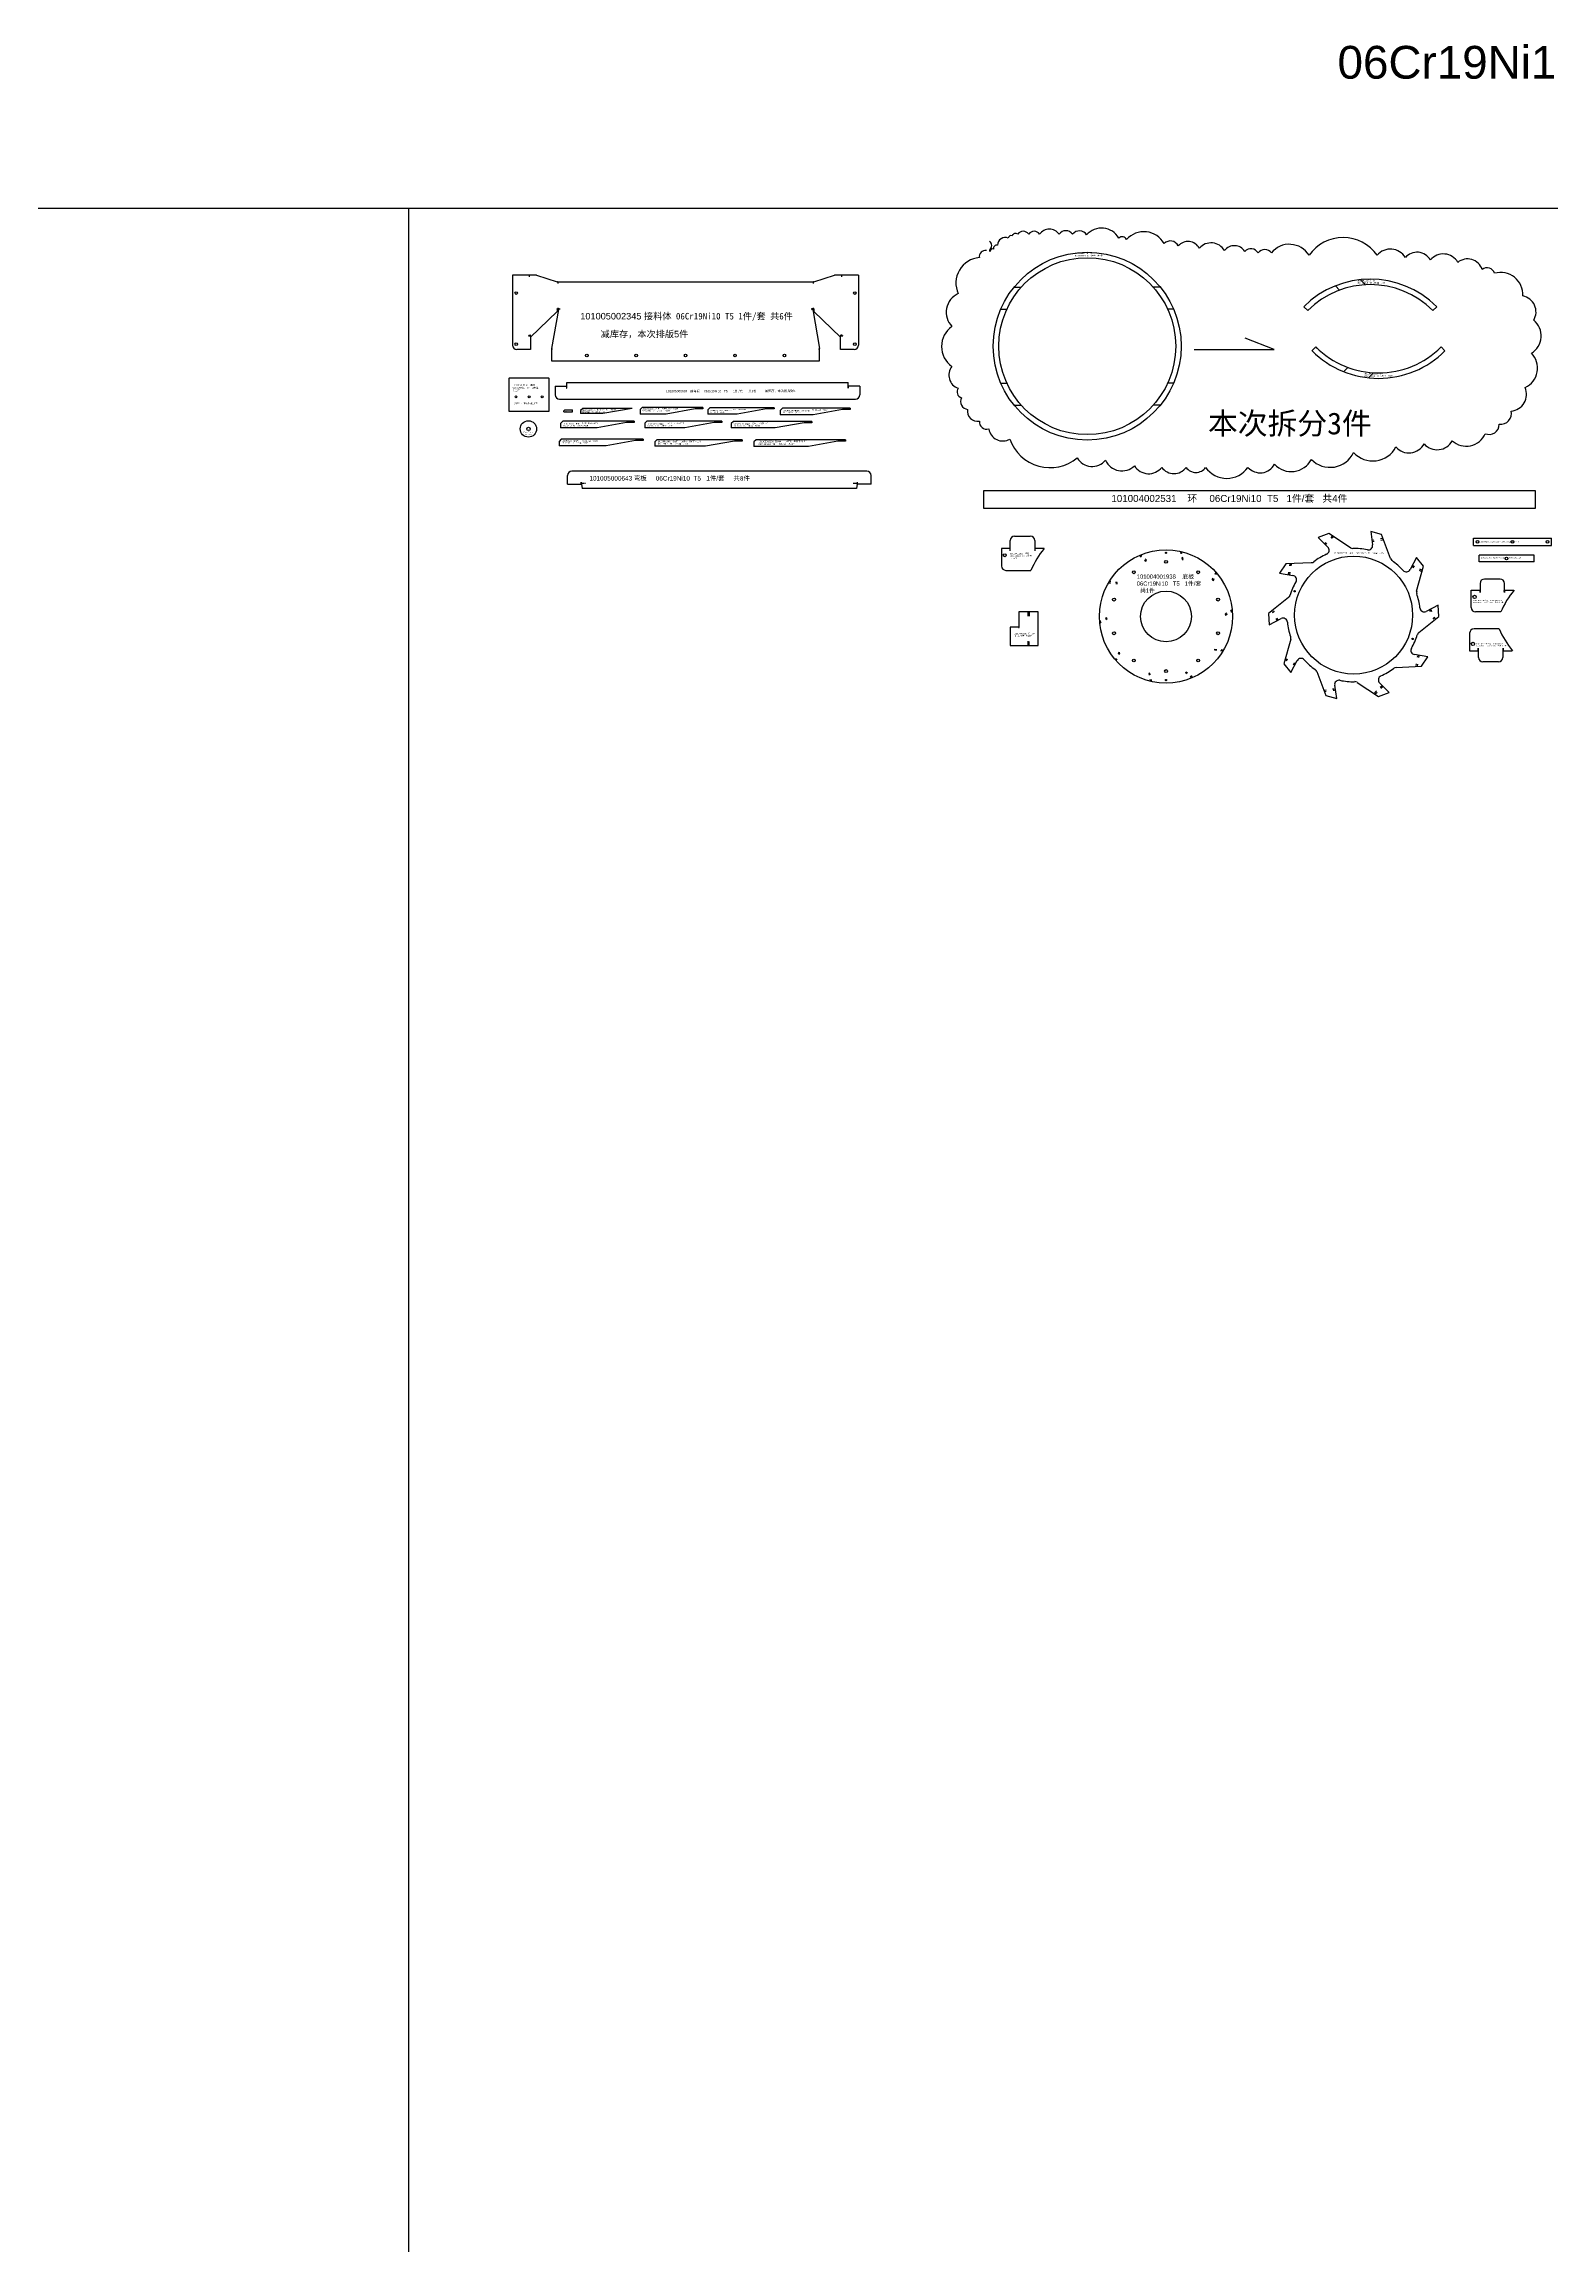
# Model space of a CAD drawing. Extents: x -57734 to 163356, y 2186 to 37537.
# Drawn here: x 37735 to 44635, y 15882 to 25986 of the extents above; entities that cross this region are included whole.
import ezdxf

# ---------------------------------------------------------------- set-up
doc = ezdxf.new("R2010")
doc.units = 0
doc.linetypes.add('CENTERX2', pattern=[20.32, 12.7, -2.54, 2.54, -2.54])
doc.linetypes.add('PHANTOM', pattern=[12.7, 6.35, -1.27, 1.27, -1.27, 1.27, -1.27])
doc.layers.get('0').update_dxf_attribs({"linetype": 'CONTINUOUS'})
doc.layers.add('1轮廓实线层', color=7, linetype='CONTINUOUS')
doc.layers.add('9双点划线层', color=6, linetype='PHANTOM')
doc.styles.get("Standard").update_dxf_attribs({"font": 'arial.ttf'})

# ---------------------------------------------------------------- blocks, each defined once
blk = doc.blocks.new('101005002345_接料体')
at = {"color": 7, "linetype": 'CONTINUOUS'}
for p, q in [((38481, 12147), (38481, 11870)), ((38481, 12147), (38481, 11870)), ((38481, 12147), (38481, 11828)), ((38590, 12147), (38481, 12147)), ((38590, 12147), (38685, 12118)), ((39860, 12118), (39955, 12147)), ((40064, 12147), (39955, 12147)), ((40064, 12147), (40064, 11828)), ((38687, 12117), (39858, 12117)), ((38685, 11982), (38563, 11864)), ((38691, 11990), (38659, 11812)), ((38685, 11992), (38685, 11982)), ((38687, 11995), (38694, 11995)), ((38694, 11990), (38691, 11990)), ((38694, 11995), (38694, 11990)), ((39851, 11995), (39858, 11995)), ((39851, 11990), (39851, 11995)), ((39851, 11990), (39855, 11990)), ((39855, 11990), (39886, 11812)), ((39860, 11992), (39860, 11982)), ((39860, 11982), (39982, 11864)), ((38554, 11870), (38563, 11874)), ((38554, 11870), (38554, 11870)), ((38554, 11870), (38563, 11870)), ((38563, 11870), (38563, 11874)), ((38563, 11870), (38563, 11808)), ((39982, 11808), (39982, 11870)), ((39982, 11870), (39992, 11870)), ((39983, 11874), (39992, 11870)), ((39983, 11870), (39983, 11874)), ((39992, 11870), (39992, 11870)), ((38563, 11808), (38501, 11808)), ((38659, 11812), (38659, 11756)), ((38659, 11756), (39886, 11756)), ((39886, 11756), (39886, 11812)), ((40044, 11808), (39982, 11808))]:
    blk.add_line(p, q, dxfattribs=at)
at = {"color": 6, "linetype": 'CENTERX2'}
for p, q in [((38558, 12140), (38558, 12147)), ((39987, 12147), (39987, 12140)), ((38689, 12110), (38689, 12117)), ((39856, 12117), (39856, 12110)), ((38689, 11995), (38689, 11999)), ((38699, 11992), (38694, 11992)), ((39851, 11992), (39849, 11992)), ((39856, 11999), (39856, 11995)), ((38558, 11872), (38558, 11875)), ((39987, 11876), (39987, 11872)), ((38664, 11809), (38659, 11809)), ((39886, 11809), (39881, 11809))]:
    blk.add_line(p, q, dxfattribs=at)
at = {"color": 7, "linetype": 'CONTINUOUS'}
for centre in [(38498, 12066), (40047, 12066), (38498, 11832), (40047, 11832), (38821, 11780), (39047, 11780), (39273, 11780), (39499, 11780), (39725, 11780)]:
    blk.add_circle(centre, 6, dxfattribs=at)
for centre, start, end in [((38501, 11828), 180, 270), ((40044, 11828), 270, 0)]:
    blk.add_arc(centre, 20, start, end, dxfattribs=at)
for points, knots in [([(38687, 12117), (38687, 12117), (38686, 12117), (38686, 12117), (38685, 12118), (38685, 12118), (38685, 12118)], [0, 0, 0, 0, 0.230656, 0.474192, 0.730633, 1, 1, 1, 1]), ([(39860, 12118), (39860, 12118), (39859, 12117), (39859, 12117), (39858, 12117)], [0, 0, 0, 0, 0.527413, 1, 1, 1, 1]), ([(38685, 11992), (38685, 11993), (38686, 11994), (38687, 11995), (38687, 11995)], [0, 0, 0, 0, 0.539656, 1, 1, 1, 1]), ([(39858, 11995), (39859, 11995), (39859, 11994), (39859, 11994), (39860, 11993), (39860, 11993), (39860, 11993), (39860, 11992)], [0, 0, 0, 0, 0.179164, 0.368725, 0.568704, 0.779124, 1, 1, 1, 1])]:
    blk.add_open_spline(points, degree=3, knots=knots, dxfattribs=at)
at = {"color": 3, "insert": (38791, 11975), "char_height": 30, "width": 1003.54, "attachment_point": 1}
blk.add_mtext('101005002345 {\\fSimSun|b0|i0|c134|p2;接料体 06Cr19Ni10 T5 1件/套 共6件 }', dxfattribs=at)
at = {"color": 2, "insert": (38884, 11893), "char_height": 30, "width": 426.23, "attachment_point": 1}
blk.add_mtext('减库存，本次排版5件', dxfattribs=at)
blk = doc.blocks.new('101005003130___翻板')
at = {"color": 7, "linetype": 'CONTINUOUS'}
for p, q in [((-52395, 10897), (-52395, 10750)), ((-52212, 10899), (-52393, 10899)), ((-52210, 10750), (-52210, 10897)), ((-52393, 10748), (-52212, 10748))]:
    blk.add_line(p, q, dxfattribs=at)
for centre in [(-52362, 10814), (-52302, 10814), (-52242, 10814)]:
    blk.add_circle(centre, 4.25, dxfattribs=at)
for centre, start, end in [((-52393, 10897), 90, 180), ((-52212, 10897), 0, 90), ((-52393, 10750), 180, 270), ((-52212, 10750), 270, 0)]:
    blk.add_arc(centre, 2, start, end, dxfattribs=at)
at = {"color": 3, "insert": (-52377, 10872), "char_height": 7.5, "width": 131.9, "attachment_point": 1}
blk.add_mtext('101005003130  {\\fSimSun|b0|i0|c134|p54; 翻板}  06Cr19Ni10   T5    2{\\fSimSun|b0|i0|c134|p54;件}/{\\fSimSun|b0|i0|c134|p54;套}   {\\fSimSun|b0|i0|c134|p54;共}12{\\fSimSun|b0|i0|c134|p54;件}', dxfattribs=at)
at = {"color": 2, "insert": (-52370, 10788), "char_height": 7.5, "width": 114.3, "attachment_point": 1}
blk.add_mtext('{\\fSimSun|b0|i0|c134|p2;减库存，本次排版}10{\\fSimSun|b0|i0|c134|p2;件}', dxfattribs=at)
blk = doc.blocks.new('101005003132___圆盘')
at = {"color": 7, "linetype": 'CONTINUOUS'}
for radius in [37.5, 8]:
    blk.add_circle((-52066, 10828), radius, dxfattribs=at)
at = {"color": 3, "insert": (-52091, 10816), "char_height": 2.25, "width": 48.9, "attachment_point": 1}
blk.add_mtext('101005003132  {\\fSimSun|b0|i0|c134|p54; 圆盘}  06Cr19Ni10   T5    4{\\fSimSun|b0|i0|c134|p54;件}/{\\fSimSun|b0|i0|c134|p54;套}   {\\fSimSun|b0|i0|c134|p54;共2}4{\\fSimSun|b0|i0|c134|p54;件}', dxfattribs=at)
at = {"color": 2, "insert": (-52082, 10803), "char_height": 2.25, "width": 34.9, "attachment_point": 1}
blk.add_mtext('{\\fSimSun|b0|i0|c134|p2;减库存，本次排版}20{\\fSimSun|b0|i0|c134|p2;件}', dxfattribs=at)
blk = doc.blocks.new('101005000634___前弯板')
at = {"color": 7, "linetype": 'CONTINUOUS'}
for p, q in [((21031, 2069), (21031, 2029)), ((21031, 2069), (21083, 2069)), ((21083, 2069), (21083, 2059)), ((21083, 2059), (21084, 2059)), ((21084, 2085), (22372, 2085)), ((21084, 2059), (21084, 2085)), ((22372, 2059), (22372, 2085)), ((22372, 2069), (22372, 2059)), ((22425, 2069), (22372, 2069)), ((22372, 2059), (22372, 2059)), ((22425, 2069), (22425, 2029)), ((21051, 2009), (22405, 2009))]:
    blk.add_line(p, q, dxfattribs=at)
for centre, start, end in [((21051, 2029), 180, 270), ((22405, 2029), 270, 0)]:
    blk.add_arc(centre, 20, start, end, dxfattribs=at)
at = {"color": 3, "insert": (21538, 2051), "char_height": 10.5, "width": 422.94, "attachment_point": 1}
blk.add_mtext('101005000634   {\\fSimSun|b0|i0|c134|p54;前弯板} {\\fSimSun|b0|i0|c134|p54;  }06Cr19Ni10   T5      1{\\fSimSun|b0|i0|c134|p54;件/套   共6件}', dxfattribs=at)
at = {"color": 2, "insert": (21990, 2052), "char_height": 10.5, "width": 149.18, "attachment_point": 1}
blk.add_mtext('减库存，本次排版5件', dxfattribs=at)
blk = doc.blocks.new('板')
at = {"color": 7, "linetype": 'CONTINUOUS'}
for p, q in [((22914, -1), (22918, 3)), ((22918, 3), (22954, 3)), ((22954, -6), (22954, 3)), ((22914, -6), (22914, -1)), ((22914, -6), (22954, -6))]:
    blk.add_line(p, q, dxfattribs=at)
at = {"color": 3, "insert": (22918, 1), "char_height": 1.75, "width": 33.33, "attachment_point": 1}
blk.add_mtext('{\\fSimSun|b0|i0|c134|p54;101005000638 板}  06Cr19Ni10  T5  2{\\fSimSun|b0|i0|c134|p54;件}/{\\fSimSun|b0|i0|c134|p54;套}  {\\fSimSun|b0|i0|c134|p54;共}12{\\fSimSun|b0|i0|c134|p54;件}', dxfattribs=at)
at = {"color": 2, "insert": (22939, -3), "char_height": 0.875, "width": 13.15, "attachment_point": 1}
blk.add_mtext('减库存，实际下料10件', dxfattribs=at)
blk = doc.blocks.new('101005002350___加强筋')
at = {"color": 7, "linetype": 'CONTINUOUS'}
for p, q in [((21616, 1869), (21606, 1859)), ((21606, 1859), (21606, 1845)), ((21708, 1845), (21606, 1845)), ((21842, 1869), (21616, 1869)), ((21842, 1869), (21708, 1845))]:
    blk.add_line(p, q, dxfattribs=at)
at = {"color": 3, "insert": (21611, 1864), "char_height": 5.25, "width": 113.48, "attachment_point": 1}
blk.add_mtext('101005002350   {\\fSimSun|b0|i0|c134|p54;加强筋} {\\fSimSun|b0|i0|c134|p54;  }06Cr19Ni10   T5     2{\\fSimSun|b0|i0|c134|p54;件/套 共12件}', dxfattribs=at)
at = {"color": 2, "insert": (21693, 1866), "char_height": 5.25, "width": 78.87, "attachment_point": 1}
blk.add_mtext('减库存，实际下料10件', dxfattribs=at)
blk = doc.blocks.new('101005002352___加强筋')
at = {"color": 7, "linetype": 'CONTINUOUS'}
for p, q in [((22211, 1872), (22201, 1862)), ((22201, 1862), (22201, 1842)), ((22320, 1842), (22201, 1842)), ((22489, 1872), (22211, 1872)), ((22454, 1866), (22320, 1842)), ((22489, 1866), (22454, 1866)), ((22489, 1872), (22489, 1866))]:
    blk.add_line(p, q, dxfattribs=at)
at = {"color": 3, "insert": (22213, 1869), "char_height": 5.25, "width": 124.38, "attachment_point": 1}
blk.add_mtext('101005002352   {\\fSimSun|b0|i0|c134|p54;加强筋} {\\fSimSun|b0|i0|c134|p54;  }06Cr19Ni10   T5      2{\\fSimSun|b0|i0|c134|p54;件/套   共12件}', dxfattribs=at)
at = {"color": 2, "insert": (22301, 1869), "char_height": 5.25, "width": 78.87, "attachment_point": 1}
blk.add_mtext('减库存，实际下料10件', dxfattribs=at)
blk = doc.blocks.new('101005002354__加强筋')
at = {"color": 7, "linetype": 'CONTINUOUS'}
for p, q in [((21062, 1670), (21052, 1660)), ((21052, 1660), (21052, 1640)), ((21187, 1640), (21052, 1640)), ((21356, 1670), (21062, 1670)), ((21321, 1664), (21187, 1640)), ((21356, 1664), (21321, 1664)), ((21356, 1670), (21356, 1664))]:
    blk.add_line(p, q, dxfattribs=at)
at = {"color": 3, "insert": (21061, 1659), "char_height": 4.2, "width": 99.57, "attachment_point": 1}
blk.add_mtext('101005002354  {\\fSimSun|b0|i0|c134|p54;加强筋} {\\fSimSun|b0|i0|c134|p54;  }06Cr19Ni10   T5      2{\\fSimSun|b0|i0|c134|p54;件/套   共12件}', dxfattribs=at)
at = {"color": 2, "insert": (21167, 1664), "char_height": 4.2, "width": 63.1, "attachment_point": 1}
blk.add_mtext('减库存，实际下料10件', dxfattribs=at)
blk = doc.blocks.new('101005002356__加强筋')
at = {"color": 7, "linetype": 'CONTINUOUS'}
for p, q in [((21627, 1667), (21617, 1657)), ((21617, 1657), (21617, 1637)), ((21768, 1637), (21617, 1637)), ((21937, 1667), (21627, 1667)), ((21902, 1661), (21768, 1637)), ((21937, 1661), (21902, 1661)), ((21937, 1667), (21937, 1661))]:
    blk.add_line(p, q, dxfattribs=at)
at = {"color": 3, "insert": (21629, 1659), "char_height": 5.25, "width": 127.34, "attachment_point": 1}
blk.add_mtext('101005002356  {\\fSimSun|b0|i0|c134|p54;加强筋} {\\fSimSun|b0|i0|c134|p54;  }06Cr19Ni10   T5      2{\\fSimSun|b0|i0|c134|p54;件/套   共12件}', dxfattribs=at)
at = {"color": 2, "insert": (21762, 1662), "char_height": 5.25, "width": 78.87, "attachment_point": 1}
blk.add_mtext('减库存，实际下料10件', dxfattribs=at)
blk = doc.blocks.new('101005002358__加强筋')
at = {"color": 7, "linetype": 'CONTINUOUS'}
for p, q in [((22195, 1682), (22185, 1672)), ((22185, 1672), (22185, 1652)), ((22353, 1652), (22185, 1652)), ((22522, 1682), (22195, 1682)), ((22487, 1676), (22353, 1652)), ((22522, 1676), (22487, 1676)), ((22522, 1682), (22522, 1676))]:
    blk.add_line(p, q, dxfattribs=at)
at = {"color": 3, "insert": (22197, 1673), "char_height": 5.25, "width": 120.87, "attachment_point": 1}
blk.add_mtext('101005002358  {\\fSimSun|b0|i0|c134|p54;加强筋} {\\fSimSun|b0|i0|c134|p54;  }06Cr19Ni10   T5      2{\\fSimSun|b0|i0|c134|p54;件/套 共12件}', dxfattribs=at)
at = {"color": 2, "insert": (22281, 1675), "char_height": 5.25, "width": 78.87, "attachment_point": 1}
blk.add_mtext('减库存，实际下料10件', dxfattribs=at)
blk = doc.blocks.new('101005002360__加强筋')
at = {"color": 7, "linetype": 'CONTINUOUS'}
for p, q in [((21052, 1465), (21042, 1455)), ((21042, 1455), (21042, 1435)), ((21226, 1435), (21042, 1435)), ((21395, 1465), (21052, 1465)), ((21360, 1459), (21226, 1435)), ((21395, 1459), (21360, 1459)), ((21395, 1465), (21395, 1459))]:
    blk.add_line(p, q, dxfattribs=at)
at = {"color": 3, "insert": (21053, 1455), "char_height": 5.25, "width": 120.09, "attachment_point": 1}
blk.add_mtext('101005002360  {\\fSimSun|b0|i0|c134|p54;加强筋} {\\fSimSun|b0|i0|c134|p54;  }06Cr19Ni10   T5      2{\\fSimSun|b0|i0|c134|p54;件/套 共12件}', dxfattribs=at)
at = {"color": 2, "insert": (21146, 1458), "char_height": 5.25, "width": 78.87, "attachment_point": 1}
blk.add_mtext('减库存，实际下料10件', dxfattribs=at)
blk = doc.blocks.new('101005002362__加强筋')
at = {"color": 7, "linetype": 'CONTINUOUS'}
for p, q in [((21638, 1484), (21628, 1474)), ((21628, 1474), (21628, 1454)), ((21828, 1454), (21628, 1454)), ((21997, 1484), (21638, 1484)), ((21962, 1478), (21828, 1454)), ((21997, 1478), (21962, 1478)), ((21997, 1484), (21997, 1478))]:
    blk.add_line(p, q, dxfattribs=at)
at = {"color": 3, "insert": (21638, 1475), "char_height": 5.25, "width": 122.2, "attachment_point": 1}
blk.add_mtext('101005002362  {\\fSimSun|b0|i0|c134|p54;加强筋} {\\fSimSun|b0|i0|c134|p54;  }06Cr19Ni10   T5      2{\\fSimSun|b0|i0|c134|p54;件/套  共12件}', dxfattribs=at)
at = {"color": 2, "insert": (21723, 1477), "char_height": 5.25, "width": 78.87, "attachment_point": 1}
blk.add_mtext('减库存，实际下料10件', dxfattribs=at)
blk = doc.blocks.new('101005002364__加强筋')
at = {"color": 7, "linetype": 'CONTINUOUS'}
for p, q in [((22186, 1502), (22176, 1492)), ((22176, 1492), (22176, 1472)), ((22392, 1472), (22176, 1472)), ((22561, 1502), (22186, 1502)), ((22526, 1496), (22392, 1472)), ((22561, 1496), (22526, 1496)), ((22561, 1502), (22561, 1496))]:
    blk.add_line(p, q, dxfattribs=at)
at = {"color": 3, "insert": (22189, 1497), "char_height": 5.25, "width": 122.06, "attachment_point": 1}
blk.add_mtext('101005002364  {\\fSimSun|b0|i0|c134|p54;加强筋} {\\fSimSun|b0|i0|c134|p54;  }06Cr19Ni10   T5      2{\\fSimSun|b0|i0|c134|p54;件/套  共12件}', dxfattribs=at)
at = {"color": 2, "insert": (22282, 1497), "char_height": 5.25, "width": 78.87, "attachment_point": 1}
blk.add_mtext('减库存，实际下料10件', dxfattribs=at)
blk = doc.blocks.new('101005002366__加强筋')
at = {"color": 7, "linetype": 'CONTINUOUS'}
for p, q in [((21028, 1293), (21018, 1283)), ((21018, 1283), (21018, 1263)), ((21250, 1263), (21018, 1263)), ((21419, 1293), (21028, 1293)), ((21384, 1287), (21250, 1263)), ((21419, 1287), (21384, 1287)), ((21419, 1293), (21419, 1287))]:
    blk.add_line(p, q, dxfattribs=at)
at = {"color": 3, "insert": (21033, 1288), "char_height": 6.3, "width": 147.57, "attachment_point": 1}
blk.add_mtext('101005002366  {\\fSimSun|b0|i0|c134|p54;加强筋} {\\fSimSun|b0|i0|c134|p54;  }06Cr19Ni10   T5      2{\\fSimSun|b0|i0|c134|p54;件/套  共12件}', dxfattribs=at)
at = {"color": 2, "insert": (21140, 1288), "char_height": 6.3, "width": 94.65, "attachment_point": 1}
blk.add_mtext('减库存，实际下料10件', dxfattribs=at)
blk = doc.blocks.new('101005002368__加强筋')
at = {"color": 7, "linetype": 'CONTINUOUS'}
for p, q in [((21589, 1291), (21579, 1281)), ((21579, 1281), (21579, 1261)), ((21829, 1261), (21579, 1261)), ((21998, 1291), (21589, 1291)), ((21963, 1285), (21829, 1261)), ((21998, 1285), (21963, 1285)), ((21998, 1291), (21998, 1285))]:
    blk.add_line(p, q, dxfattribs=at)
at = {"color": 3, "insert": (21601, 1287), "char_height": 7.35, "width": 170.73, "attachment_point": 1}
blk.add_mtext('101005002368  {\\fSimSun|b0|i0|c134|p54;加强筋} {\\fSimSun|b0|i0|c134|p54;  }06Cr19Ni10   T5      2{\\fSimSun|b0|i0|c134|p54;件/套  共12件}', dxfattribs=at)
at = {"color": 2, "insert": (21720, 1288), "char_height": 7.35, "width": 110.42, "attachment_point": 1}
blk.add_mtext('减库存，实际下料10件', dxfattribs=at)
blk = doc.blocks.new('101005000643_弯板')
at = {"color": 7, "linetype": 'CONTINUOUS'}
for p, q in [((94001, 3719), (94001, 3759)), ((95371, 3779), (94021, 3779)), ((95391, 3719), (95391, 3759)), ((94001, 3719), (94063, 3719)), ((94063, 3729), (94064, 3729)), ((94063, 3719), (94063, 3729)), ((94063, 3729), (94064, 3719)), ((94064, 3729), (94065, 3719)), ((94064, 3719), (94065, 3719)), ((94065, 3719), (94068, 3700)), ((95323, 3700), (94068, 3700)), ((95327, 3719), (95323, 3700)), ((95327, 3719), (95328, 3729)), ((95328, 3719), (95328, 3729)), ((95328, 3729), (95328, 3729)), ((95391, 3719), (95328, 3719))]:
    blk.add_line(p, q, dxfattribs=at)
at = {"color": 6, "linetype": 'CENTERX2'}
for p, q in [((94065, 3724), (94083, 3724)), ((95309, 3724), (95327, 3724))]:
    blk.add_line(p, q, dxfattribs=at)
at = {"color": 7, "linetype": 'CONTINUOUS'}
for centre, start, end in [((94021, 3759), 90, 180), ((95371, 3759), 0, 90)]:
    blk.add_arc(centre, 20, start, end, dxfattribs=at)
at = {"color": 3, "insert": (94101, 3757), "char_height": 21, "width": 795.86, "attachment_point": 1}
blk.add_mtext('101005000643 {\\fSimSun|b0|i0|c134|p2;弯板  } 06Cr19Ni10  T5   1{\\fSimSun|b0|i0|c134|p2;件}/{\\fSimSun|b0|i0|c134|p2;套  } {\\fSimSun|b0|i0|c134|p2;共8件}', dxfattribs=at)
blk = doc.blocks.new('101004002530____板')
at = {"color": 6, "linetype": 'CONTINUOUS'}
for p, q in [((-8048, 2137), (-8016, 2137)), ((-7377, 2137), (-7414, 2137)), ((-8109, 2037), (-8081, 2037)), ((-7318, 2037), (-7346, 2037)), ((-8109, 1697), (-8081, 1697)), ((-7318, 1697), (-7346, 1697)), ((-8048, 1597), (-8016, 1597)), ((-7378, 1597), (-7411, 1597))]:
    blk.add_line(p, q, dxfattribs=at)
at = {"color": 7, "linetype": 'CONTINUOUS'}
for radius in [430, 405]:
    blk.add_circle((-7713, 1867), radius, dxfattribs=at)
at = {"color": 2, "insert": (-7769, 2295), "char_height": 6.4, "width": 129.58, "attachment_point": 1}
blk.add_mtext('101004002530    {\\fSimSun|b0|i0|c134|p2;板  } 06Cr19Ni10  T5   1{\\fSimSun|b0|i0|c134|p2;件}/{\\fSimSun|b0|i0|c134|p2;套}   {\\fSimSun|b0|i0|c134|p2;共}4{\\fSimSun|b0|i0|c134|p2;件}', dxfattribs=at)
blk = doc.blocks.new('65')
at = {"color": 6, "linetype": 'CONTINUOUS'}
for p, q in [((-4633, -251), (-4614, -271)), ((-4520, -223), (-4496, -247))]:
    blk.add_line(p, q, dxfattribs=at)
at = {"color": 7}
for p, q in [((-4778, -347), (-4760, -365)), ((-4169, -347), (-4187, -365))]:
    blk.add_line(p, q, dxfattribs=at)
at = {"color": 7, "linetype": 'CONTINUOUS'}
for radius in [430, 405]:
    blk.add_arc((-4474, -651), radius, 45, 135, dxfattribs=at)
at = {"color": 2, "insert": (-4532, -224), "char_height": 6.4, "width": 135.43, "attachment_point": 1}
blk.add_mtext('101004002530    {\\fSimSun|b0|i0|c134|p2;板  } 06Cr19Ni10   T5   2{\\fSimSun|b0|i0|c134|p2;件}/{\\fSimSun|b0|i0|c134|p2;套}   {\\fSimSun|b0|i0|c134|p2;共}8{\\fSimSun|b0|i0|c134|p2;件}', dxfattribs=at)
blk = doc.blocks.new('8')
for p, q in [((-4741, -549), (-4723, -531)), ((-4150, -531), (-4132, -549))]:
    blk.add_line(p, q)
at = {"color": 6, "linetype": 'CONTINUOUS'}
for p, q in [((-4596, -645), (-4576, -625)), ((-4482, -673), (-4459, -649))]:
    blk.add_line(p, q, dxfattribs=at)
at = {"color": 7, "linetype": 'CONTINUOUS'}
for radius in [430, 405]:
    blk.add_arc((-4436, -245), radius, 225, 315, dxfattribs=at)
at = {"color": 2, "insert": (-4500, -650), "char_height": 6.4, "width": 135.19, "attachment_point": 1}
blk.add_mtext('101004002530    {\\fSimSun|b0|i0|c134|p2;板  } 06Cr19Ni10   T5   2{\\fSimSun|b0|i0|c134|p2;件}/{\\fSimSun|b0|i0|c134|p2;套}   {\\fSimSun|b0|i0|c134|p2;共}8{\\fSimSun|b0|i0|c134|p2;件}', dxfattribs=at)
blk = doc.blocks.new('101004002532____弯板VV1')
at = {"color": 7, "linetype": 'CONTINUOUS'}
for p, q in [((-6829, 1924), (-6829, 1844)), ((-6789, 1924), (-6829, 1924)), ((-6789, 1914), (-6789, 1960)), ((-6789, 1914), (-6789, 1924)), ((-6769, 1980), (-6697, 1980)), ((-6677, 1960), (-6677, 1914)), ((-6676, 1924), (-6676, 1914)), ((-6634, 1924), (-6676, 1924)), ((-6809, 1824), (-6694, 1824)), ((-6789, 1914), (-6789, 1914)), ((-6676, 1914), (-6677, 1914))]:
    blk.add_line(p, q, dxfattribs=at)
blk.add_circle((-6814, 1893), 6.5, dxfattribs=at)
for centre, radius, start, end in [((-6769, 1960), 20, 90, 180), ((-6697, 1960), 20, 0, 90), ((-6299, 1654), 430, 141.1363, 156.7295), ((-6809, 1844), 20, 180, 270)]:
    blk.add_arc(centre, radius, start, end, dxfattribs=at)
at = {"color": 2, "insert": (-6789, 1904), "char_height": 6.4, "width": 102.49, "attachment_point": 1}
blk.add_mtext('101004002532    {\\fSimSun|b0|i0|c134|p2;弯板  } 06Cr19Ni10   T5   4{\\fSimSun|b0|i0|c134|p2;件}/{\\fSimSun|b0|i0|c134|p2;套}   {\\fSimSun|b0|i0|c134|p2;共}16{\\fSimSun|b0|i0|c134|p2;件}', dxfattribs=at)
blk = doc.blocks.new('101004002531____环')
at = {"color": 7, "linetype": 'CONTINUOUS'}
for p, q in [((-6911, 2188), (-6911, 2108)), ((-4385, 2188), (-6911, 2188)), ((-4385, 2108), (-4385, 2188)), ((-6911, 2108), (-4385, 2108))]:
    blk.add_line(p, q, dxfattribs=at)
at = {"color": 2, "insert": (-6326, 2169), "char_height": 32, "width": 1129.65, "attachment_point": 1}
blk.add_mtext('101004002531    {\\fSimSun|b0|i0|c134|p2;环  } 06Cr19Ni10  T5   1{\\fSimSun|b0|i0|c134|p2;件}/{\\fSimSun|b0|i0|c134|p2;套}   {\\fSimSun|b0|i0|c134|p2;共}4{\\fSimSun|b0|i0|c134|p2;件}', dxfattribs=at)
blk = doc.blocks.new('101004001938____底板')
at = {"color": 6, "linetype": 'CONTINUOUS'}
for p, q in [((-9914, 2223), (-9908, 2218)), ((-9905, 2222), (-9910, 2227)), ((-9728, 2241), (-9726, 2232)), ((-9722, 2234), (-9723, 2241)), ((-9892, 2204), (-9887, 2199)), ((-9884, 2203), (-9890, 2209)), ((-9887, 2199), (-9884, 2203)), ((-9722, 2214), (-9720, 2206)), ((-9720, 2206), (-9715, 2207)), ((-9715, 2207), (-9718, 2217)), ((-9567, 2146), (-9571, 2138)), ((-9563, 2143), (-9566, 2136)), ((-10055, 2100), (-10048, 2099)), ((-10047, 2104), (-10053, 2105)), ((-10018, 2101), (-10025, 2102)), ((-10023, 2097), (-10018, 2096)), ((-10018, 2096), (-10018, 2101)), ((-9582, 2113), (-9578, 2121)), ((-9582, 2113), (-9577, 2111)), ((-9577, 2111), (-9574, 2119)), ((-10092, 1925), (-10097, 1922)), ((-10095, 1917), (-10090, 1920)), ((-10066, 1940), (-10073, 1936)), ((-10070, 1932), (-10064, 1936)), ((-10064, 1936), (-10066, 1940)), ((-9516, 1961), (-9524, 1956)), ((-9524, 1956), (-9522, 1952)), ((-9522, 1952), (-9513, 1957)), ((-9494, 1974), (-9499, 1971)), ((-9492, 1970), (-9497, 1966)), ((-10025, 1749), (-10022, 1755)), ((-10020, 1747), (-10018, 1752)), ((-10011, 1781), (-10013, 1775)), ((-10006, 1779), (-10011, 1781)), ((-10009, 1772), (-10006, 1779)), ((-9570, 1791), (-9570, 1796)), ((-9570, 1796), (-9562, 1795)), ((-9563, 1790), (-9570, 1791)), ((-9536, 1787), (-9544, 1788)), ((-9536, 1792), (-9542, 1793)), ((-9868, 1686), (-9872, 1685)), ((-9872, 1685), (-9871, 1677)), ((-9866, 1678), (-9868, 1686)), ((-9865, 1651), (-9866, 1657)), ((-9860, 1651), (-9861, 1657)), ((-9704, 1689), (-9701, 1692)), ((-9699, 1684), (-9704, 1689)), ((-9701, 1692), (-9696, 1688)), ((-9678, 1666), (-9683, 1670)), ((-9674, 1669), (-9680, 1674))]:
    blk.add_line(p, q, dxfattribs=at)
at = {"color": 7, "linetype": 'CONTINUOUS'}
for centre, radius in [((-9794, 1946), 305), ((-9941, 2148), 6.5), ((-9794, 2196), 6.5), ((-9647, 2148), 6.5), ((-10032, 2023), 6.5), ((-9794, 1946), 116), ((-9556, 2023), 6.5), ((-10032, 1869), 6.5), ((-9556, 1869), 6.5), ((-9941, 1744), 6.5), ((-9647, 1744), 6.5), ((-9794, 1696), 6.5)]:
    blk.add_circle(centre, radius, dxfattribs=at)
at = {"color": 6, "linetype": 'CONTINUOUS'}
for centre in [(-9794, 2237), (-9794, 1655)]:
    blk.add_circle(centre, 3, dxfattribs=at)
at = {"color": 2, "insert": (-9928, 2138), "char_height": 19.2, "width": 295.48, "attachment_point": 1}
blk.add_mtext('101004001938    {\\fSimSun|b0|i0|c134|p2;底板  } 06Cr19Ni10   T5   1{\\fSimSun|b0|i0|c134|p2;件}/{\\fSimSun|b0|i0|c134|p2;套}   {\\fSimSun|b0|i0|c134|p2;共}1{\\fSimSun|b0|i0|c134|p2;件}', dxfattribs=at)
blk = doc.blocks.new('101004002509____顶板')
at = {"color": 7, "linetype": 'CONTINUOUS'}
for p, q in [((-8967, 2250), (-9016, 2232)), ((-9016, 2232), (-8972, 2188)), ((-8869, 2185), (-8967, 2250)), ((-8776, 2259), (-8767, 2198)), ((-8727, 2246), (-8776, 2259)), ((-8685, 2136), (-8727, 2246)), ((-8567, 2141), (-8595, 2086)), ((-8534, 2101), (-8567, 2141)), ((-9165, 2112), (-9193, 2069)), ((-9193, 2069), (-9132, 2059)), ((-9048, 2117), (-9165, 2112)), ((-8566, 1987), (-8534, 2101)), ((-9152, 1958), (-9243, 1884)), ((-8467, 1922), (-8522, 1894)), ((-8464, 1870), (-8467, 1922)), ((-9243, 1884), (-9241, 1833)), ((-9241, 1833), (-9186, 1861)), ((-8556, 1797), (-8464, 1870)), ((-9142, 1767), (-9173, 1654)), ((-9173, 1654), (-9141, 1614)), ((-9141, 1614), (-9112, 1669)), ((-9022, 1619), (-8981, 1509)), ((-8660, 1637), (-8543, 1643)), ((-8514, 1686), (-8575, 1696)), ((-8543, 1643), (-8514, 1686)), ((-8931, 1495), (-8940, 1556)), ((-8838, 1569), (-8740, 1505)), ((-8740, 1505), (-8692, 1523)), ((-8692, 1523), (-8735, 1567)), ((-8981, 1509), (-8931, 1495))]:
    blk.add_line(p, q, dxfattribs=at)
at = {"color": 6, "linetype": 'CONTINUOUS'}
for p, q in [((-8952, 2238), (-8959, 2231)), ((-8948, 2234), (-8955, 2227)), ((-8722, 2227), (-8731, 2226)), ((-8987, 2204), (-8980, 2210)), ((-8982, 2200), (-8976, 2206)), ((-8768, 2220), (-8761, 2221)), ((-8768, 2214), (-8760, 2215)), ((-8730, 2220), (-8722, 2221)), ((-9152, 2074), (-9153, 2065)), ((-9146, 2110), (-9147, 2102)), ((-9146, 2073), (-9147, 2063)), ((-9140, 2110), (-9141, 2102)), ((-8586, 2099), (-8578, 2095)), ((-8583, 2104), (-8575, 2100)), ((-8554, 2082), (-8543, 2077)), ((-8542, 2083), (-8551, 2088)), ((-9227, 1894), (-9224, 1888)), ((-9222, 1897), (-9218, 1890)), ((-9210, 1861), (-9206, 1853)), ((-9206, 1865), (-9201, 1856)), ((-8503, 1892), (-8506, 1899)), ((-8501, 1902), (-8497, 1894)), ((-8486, 1858), (-8490, 1865)), ((-8481, 1860), (-8484, 1868)), ((-9166, 1672), (-9159, 1669)), ((-9163, 1677), (-9157, 1674)), ((-9131, 1654), (-9124, 1650)), ((-9128, 1659), (-9123, 1656)), ((-8568, 1646), (-8566, 1654)), ((-8562, 1644), (-8560, 1652)), ((-8561, 1685), (-8560, 1691)), ((-8555, 1683), (-8554, 1690)), ((-8987, 1534), (-8979, 1535)), ((-8986, 1528), (-8979, 1529)), ((-8950, 1539), (-8943, 1540)), ((-8948, 1533), (-8942, 1534)), ((-8759, 1521), (-8750, 1530)), ((-8755, 1517), (-8747, 1525)), ((-8733, 1547), (-8725, 1554)), ((-8729, 1543), (-8722, 1549))]:
    blk.add_line(p, q, dxfattribs=at)
at = {"color": 7, "linetype": 'CONTINUOUS'}
blk.add_circle((-8854, 1877), 270, dxfattribs=at)
at = {"color": 6, "linetype": 'CONTINUOUS'}
for centre in [(-9124, 1986), (-8584, 1768)]:
    blk.add_circle(centre, 3, dxfattribs=at)
at = {"color": 7, "linetype": 'CONTINUOUS'}
for centre, radius, start, end in [((-8854, 1877), 305, 114.1277, 126.8332), ((-8986, 2174), 20, 294.1277, 44.5491), ((-8858, 2202), 20, 236.5491, 270.8332), ((-8854, 1877), 305, 78.1277, 90.8332), ((-8787, 2195), 20, 258.1277, 8.5491), ((-8667, 2143), 20, 200.5491, 234.8332), ((-8854, 1877), 305, 42.1277, 54.8332), ((-8854, 1877), 305, 150.1277, 162.8332), ((-9135, 2039), 20, 330.1277, 80.5491), ((-9048, 2137), 20, 272.5491, 306.8332), ((-8613, 2095), 20, 222.1277, 332.5491), ((-9164, 1973), 20, 308.5491, 342.8332), ((-8546, 1982), 20, 164.5491, 198.8332), ((-8854, 1877), 305, 6.1277, 18.8332), ((-9177, 1843), 20, 6.1277, 116.5491), ((-8854, 1877), 305, 186.1277, 198.8332), ((-8531, 1912), 20, 186.1277, 296.5491), ((-9161, 1772), 20, 344.5491, 18.8332), ((-8572, 1716), 20, 150.1277, 260.5491), ((-8854, 1877), 305, 330.1277, 342.8332), ((-8543, 1781), 20, 128.5491, 162.8332), ((-9095, 1659), 20, 42.1277, 152.5491), ((-8854, 1877), 305, 222.1277, 234.8332), ((-9041, 1612), 20, 20.5491, 54.8332), ((-8854, 1877), 305, 294.1277, 306.8332), ((-8659, 1617), 20, 92.5491, 126.8332), ((-8921, 1559), 20, 78.1277, 188.5491), ((-8854, 1877), 305, 258.1277, 270.8332), ((-8849, 1553), 20, 56.5491, 90.8332), ((-8721, 1581), 20, 114.1277, 224.5491)]:
    blk.add_arc(centre, radius, start, end, dxfattribs=at)
at = {"color": 2, "insert": (-8944, 2164), "char_height": 6.4, "width": 241, "attachment_point": 1}
blk.add_mtext('101004002509    {\\fSimSun|b0|i0|c134|p2;顶板  } 06Cr19Ni10   T5   1{\\fSimSun|b0|i0|c134|p2;件}/{\\fSimSun|b0|i0|c134|p2;套}   {\\fSimSun|b0|i0|c134|p2;共}1{\\fSimSun|b0|i0|c134|p2;件}', dxfattribs=at)
blk = doc.blocks.new('101004002510____板')
at = {"color": 7, "linetype": 'CONTINUOUS'}
for p, q in [((-9765, 1427), (-9853, 1427)), ((-9853, 1427), (-9853, 1358)), ((-9765, 1272), (-9765, 1427)), ((-9893, 1356), (-9893, 1272)), ((-9855, 1356), (-9893, 1356)), ((-9893, 1272), (-9765, 1272))]:
    blk.add_line(p, q, dxfattribs=at)
at = {"color": 6, "linetype": 'CONTINUOUS'}
for p, q in [((-9811, 1427), (-9811, 1406)), ((-9805, 1425), (-9805, 1406)), ((-9811, 1292), (-9811, 1272)), ((-9805, 1272), (-9805, 1290))]:
    blk.add_line(p, q, dxfattribs=at)
at = {"color": 7, "linetype": 'CONTINUOUS'}
blk.add_arc((-9853, 1356), 2, 180, 90, dxfattribs=at)
at = {"color": 2, "insert": (-9876, 1330), "char_height": 6.4, "width": 100.81, "attachment_point": 1}
blk.add_mtext('101004002510   {\\fSimSun|b0|i0|c134|p2;板 }304   T5   10{\\fSimSun|b0|i0|c134|p2;件}/{\\fSimSun|b0|i0|c134|p2;套}   {\\fSimSun|b0|i0|c134|p2;共}10{\\fSimSun|b0|i0|c134|p2;件}', dxfattribs=at)
blk = doc.blocks.new('1303000017262_加强板')
at = {"color": 7}
for p, q in [((-179, 17), (179, 17)), ((-179, -16), (-179, 17)), ((179, -16), (179, 17)), ((-179, -16), (179, -16))]:
    blk.add_line(p, q, dxfattribs=at)
at = {"color": 7, "linetype": 'CONTINUOUS'}
for centre in [(-160, 0), (0, 0), (160, 0)]:
    blk.add_circle(centre, 6, dxfattribs=at)
at = {"insert": (-148, 2), "char_height": 3.5, "width": 203.26, "attachment_point": 1}
blk.add_mtext('{\\C3;1303000017262 \\fSimSun|b0|i0|c134|p2;加强板 \\Ftxt|c134;101004002399 06Cr19Ni10 GB_T3280 T5 2\\fSimSun|b0|i0|c134|p2;件\\Ftxt|c134;/\\fSimSun|b0|i0|c134|p2;套\\Ftxt|c134; \\fSimSun|b0|i0|c134|p2;共\\Ftxt|c134;2\\fSimSun|b0|i0|c134|p2;件}', dxfattribs=at)
blk = doc.blocks.new('1303000017261_加强板')
at = {"color": 7}
for p, q in [((267, -94), (15, -94)), ((15, -124), (15, -94)), ((267, -124), (267, -94)), ((267, -124), (15, -124))]:
    blk.add_line(p, q, dxfattribs=at)
at = {"color": 7, "linetype": 'CONTINUOUS'}
blk.add_circle((141, -109), 6, dxfattribs=at)
at = {"insert": (24, -104), "char_height": 3.5, "width": 205.08, "attachment_point": 1}
blk.add_mtext('{\\C3;1303000017261 \\fSimSun|b0|i0|c134|p2;加强板 \\Ftxt|c134;101004002400 06Cr19Ni10 GB_T3280 T5 2\\fSimSun|b0|i0|c134|p2;件\\Ftxt|c134;/\\fSimSun|b0|i0|c134|p2;套\\Ftxt|c134; \\fSimSun|b0|i0|c134|p2;共\\Ftxt|c134;2\\fSimSun|b0|i0|c134|p2;件}', dxfattribs=at)
blk = doc.blocks.new('1303000022145_弯板_101004002')
at = {"color": 7, "linetype": 'CONTINUOUS'}
for p, q in [((-397, 321), (-469, 321)), ((-529, 190), (-529, 270)), ((-529, 270), (-490, 270)), ((-490, 270), (-490, 259)), ((-489, 301), (-489, 259)), ((-377, 259), (-377, 301)), ((-376, 259), (-376, 270)), ((-376, 270), (-334, 270)), ((-394, 170), (-509, 170))]:
    blk.add_line(p, q, dxfattribs=at)
blk.add_circle((-514, 239), 7.5, dxfattribs=at)
for centre, radius, start, end in [((-469, 301), 20, 90, 180), ((-397, 301), 20, 0, 90), ((-490, 259), 0.5, 180, 0), ((0, 0), 429, 141.0005, 156.6516), ((-377, 259), 0.5, 180, 0), ((-509, 190), 20, 180, 270)]:
    blk.add_arc(centre, radius, start, end, dxfattribs=at)
at = {"layer": '1轮廓实线层', "linetype": 'CONTINUOUS'}
for p, q in [((-397, 321), (-469, 321)), ((-529, 190), (-529, 270)), ((-529, 270), (-490, 270)), ((-490, 270), (-490, 259)), ((-489, 301), (-489, 259)), ((-377, 259), (-377, 301)), ((-376, 259), (-376, 270)), ((-376, 270), (-334, 270)), ((-394, 170), (-509, 170))]:
    blk.add_line(p, q, dxfattribs=at)
blk.add_circle((-514, 239), 7.5, dxfattribs=at)
for centre, radius, start, end in [((-469, 301), 20, 90, 180), ((-397, 301), 20, 0, 90), ((-490, 259), 0.5, 180, 0), ((0, 0), 429, 141.0005, 156.6516), ((-377, 259), 0.5, 180, 0), ((-509, 190), 20, 180, 270)]:
    blk.add_arc(centre, radius, start, end, dxfattribs=at)
at = {"layer": '9双点划线层', "color": 6, "linetype": 'CENTERX2'}
for p, q in [((-486, 265), (-489, 265)), ((-377, 265), (-381, 265))]:
    blk.add_line(p, q, dxfattribs=at)
at = {"color": 3, "insert": (-521, 225), "char_height": 5.25, "width": 151.43, "attachment_point": 1}
blk.add_mtext('1303000022145 {\\fSimSun|b0|i0|c134|p2;弯板 }101004002275-M 06Cr19Ni10_T5_GB_T4237  2{\\fSimSun|b0|i0|c134|p2;件}/{\\fSimSun|b0|i0|c134|p2;套}  {\\fSimSun|b0|i0|c134|p2;共}2{\\fSimSun|b0|i0|c134|p2;件}', dxfattribs=at)
blk = doc.blocks.new('1303000022165_弯板_101004002')
at = {"color": 7, "linetype": 'CONTINUOUS'}
for p, q in [((-529, -190), (-529, -270)), ((-394, -170), (-509, -170)), ((-529, -270), (-490, -270)), ((-490, -270), (-490, -259)), ((-489, -301), (-489, -259)), ((-377, -259), (-377, -301)), ((-376, -259), (-376, -270)), ((-376, -270), (-334, -270)), ((-397, -321), (-469, -321))]:
    blk.add_line(p, q, dxfattribs=at)
blk.add_circle((-514, -239), 7.5, dxfattribs=at)
for centre, radius, start, end in [((-509, -190), 20, 90, 180), ((0, 0), 429, 203.3484, 218.9995), ((-490, -259), 0.5, 0, 180), ((-469, -301), 20, 180, 270), ((-397, -301), 20, 270, 0), ((-377, -259), 0.5, 0, 180)]:
    blk.add_arc(centre, radius, start, end, dxfattribs=at)
at = {"layer": '1轮廓实线层', "linetype": 'CONTINUOUS'}
for p, q in [((-529, -190), (-529, -270)), ((-394, -170), (-509, -170)), ((-529, -270), (-490, -270)), ((-490, -270), (-490, -259)), ((-489, -301), (-489, -259)), ((-377, -259), (-377, -301)), ((-376, -259), (-376, -270)), ((-376, -270), (-334, -270)), ((-397, -321), (-469, -321))]:
    blk.add_line(p, q, dxfattribs=at)
blk.add_circle((-514, -239), 7.5, dxfattribs=at)
for centre, radius, start, end in [((-509, -190), 20, 90, 180), ((0, 0), 429, 203.3484, 218.9995), ((-490, -259), 0.5, 0, 180), ((-469, -301), 20, 180, 270), ((-397, -301), 20, 270, 0), ((-377, -259), 0.5, 0, 180)]:
    blk.add_arc(centre, radius, start, end, dxfattribs=at)
at = {"layer": '9双点划线层', "color": 6, "linetype": 'CENTERX2'}
for p, q in [((-489, -265), (-487, -265)), ((-379, -265), (-377, -265))]:
    blk.add_line(p, q, dxfattribs=at)
at = {"color": 3, "insert": (-500, -236), "char_height": 5.25, "width": 140.68, "attachment_point": 1}
blk.add_mtext('1303000022165 {\\fSimSun|b0|i0|c134|p2;弯板 }101004002275 06Cr19Ni10_T5_GB_T4237  2{\\fSimSun|b0|i0|c134|p2;件}/{\\fSimSun|b0|i0|c134|p2;套}  {\\fSimSun|b0|i0|c134|p2;共}2{\\fSimSun|b0|i0|c134|p2;件}', dxfattribs=at)

msp = doc.modelspace()

# ---------------------------------------------------------------- linework, layer by layer
at = {"color": 1}
for p, q in [((-57734.46381, 25235.63765), (163355.72875, 25235.63765)), ((39402.60947, 25235.63765), (39402.60947, 15881.72576))]:
    msp.add_line(p, q, dxfattribs=at)
at = {"color": 4}
for p, q in [((42998.77548, 24588.61515), (43364.26086, 24588.61515)), ((43364.26086, 24588.61515), (43232.19481, 24640.79237))]:
    msp.add_line(p, q, dxfattribs=at)
msp.add_lwpolyline([(42047.26388, 25041.22852, 0.52056705), (42015.011, 25008.99728, 0.52056705), (42015.011, 25008.99728, 0.52056705), (41918.2521, 24844.25967, 0.52056705), (41918.2521, 24844.25967, 0.52056705), (41889.58301, 24693.84708, 0.52056705), (41889.58301, 24693.84708, 0.52056705), (41889.58301, 24511.20325, 0.52056705), (41889.58301, 24511.20325, 0.52056705), (41918.2521, 24410.92811, 0.52056705), (41918.2521, 24410.92811, 0.52056705), (41932.58677, 24367.95317, 0.52056705), (41932.58677, 24367.95317, 0.52056705), (41961.25611, 24314.23429, 0.52056705), (41961.25611, 24314.23429, 0.52056705), (42015.011, 24260.51552, 0.52056705), (42015.011, 24260.51552, 0.52056705), (42058.01476, 24224.70308, 0.52056705), (42058.01476, 24224.70308, 0.52056705), (42154.7734, 24178.14672, 0.52056705), (42154.7734, 24178.14672, 0.52056705), (42462.96781, 24092.19671, 0.52056705), (42462.96781, 24092.19671, 0.52056705), (42591.97933, 24081.45289, 0.52056705), (42591.97933, 24081.45289, 0.52056705), (42724.57465, 24056.38416, 0.52056705), (42724.57465, 24056.38416, 0.52056705), (42850.00264, 24049.22166, 0.52056705), (42850.00264, 24049.22166, 0.52056705), (42961.09596, 24049.22166, 0.52056705), (42961.09596, 24049.22166, 0.52056705), (43050.68727, 24049.22166, 0.52056705), (43050.68727, 24049.22166, 0.52056705), (43244.20481, 24049.22166, 0.52056705), (43244.20481, 24049.22166, 0.52056705), (43366.049, 24063.54667, 0.52056705), (43366.049, 24063.54667, 0.52056705), (43534.48075, 24085.0342, 0.52056705), (43534.48075, 24085.0342, 0.52056705), (43727.99829, 24117.26544, 0.52056705), (43727.99829, 24117.26544, 0.52056705), (43921.51559, 24142.33428, 0.52056705), (43921.51559, 24142.33428, 0.52056705), (44050.52736, 24156.65919, 0.52056705), (44050.52736, 24156.65919, 0.52056705), (44179.53889, 24170.98421, 0.52056705), (44179.53889, 24170.98421, 0.52056705), (44330.05243, 24203.21556, 0.52056705), (44330.05243, 24203.21556, 0.52056705), (44394.55819, 24246.1905, 0.52056705), (44394.55819, 24246.1905, 0.52056705), (44448.31308, 24307.07178, 0.52056705), (44448.31308, 24307.07178, 0.52056705), (44512.81884, 24414.50942, 0.52056705), (44512.81884, 24414.50942, 0.52056705), (44541.48818, 24572.08452, 0.52056705), (44541.48818, 24572.08452, 0.52056705), (44552.23906, 24722.49711, 0.52056705), (44552.23906, 24722.49711, 0.52056705), (44502.06796, 24833.51585, 0.52056705), (44502.06796, 24833.51585, 0.52056705), (44373.05619, 24937.37218, 0.52056705), (44373.05619, 24937.37218, 0.52056705), (44315.71776, 24955.27851, 0.52056705), (44315.71776, 24955.27851, 0.52056705), (44204.62444, 24987.50975, 0.52056705), (44204.62444, 24987.50975, 0.52056705), (44079.19645, 24998.25346, 0.52056705), (44079.19645, 24998.25346, 0.52056705), (43964.51959, 25008.99728, 0.52056705), (43964.51959, 25008.99728, 0.52056705), (43835.50782, 25019.74099, 0.52056705), (43835.50782, 25019.74099, 0.52056705), (43523.72987, 25019.74099, 0.52056705), (43523.72987, 25019.74099, 0.52056705), (43351.71433, 25030.48481, 0.52056705), (43351.71433, 25030.48481, 0.52056705), (43290.79236, 25030.48481, 0.52056705), (43290.79236, 25030.48481, 0.52056705), (43229.87014, 25037.64732, 0.52056705), (43229.87014, 25037.64732, 0.52056705), (43136.69504, 25041.22852, 0.52056705), (43136.69504, 25041.22852, 0.52056705), (43022.01818, 25051.97223, 0.52056705), (43022.01818, 25051.97223, 0.52056705), (42925.25953, 25062.71604, 0.52056705), (42925.25953, 25062.71604, 0.52056705), (42860.75352, 25073.45975, 0.52056705), (42860.75352, 25073.45975, 0.52056705), (42688.73823, 25091.36608, 0.52056705), (42688.73823, 25091.36608, 0.52056705), (42652.90156, 25098.52859, 0.52056705), (42652.90156, 25098.52859, 0.52056705), (42505.97181, 25112.85361, 0.52056705), (42505.97181, 25112.85361, 0.52056705), (42441.4658, 25116.43481, 0.52056705), (42441.4658, 25116.43481, 0.52056705), (42380.54383, 25116.43481, 0.52056705), (42380.54383, 25116.43481, 0.52056705), (42290.95227, 25116.43481, 0.52056705), (42290.95227, 25116.43481, 0.52056705), (42240.78117, 25116.43481, 0.52056705), (42240.78117, 25116.43481, 0.52056705), (42190.61008, 25116.43481, 0.52056705), (42190.61008, 25116.43481, 0.52056705), (42165.52453, 25109.2723, 0.52056705), (42165.52453, 25109.2723, 0.52056705), (42147.60607, 25098.52859, 0.52056705), (42147.60607, 25098.52859, 0.52056705), (42097.43497, 25066.29724, 0.52056705), (42097.43497, 25066.29724, 0.52056705), (42079.51676, 25048.39103, 0.52056705), (42079.51676, 25048.39103, 0.52056705), (42065.18209, 25037.64732, 0.52056705), (42065.18209, 25037.64732, 0.52056705), (42061.5983, 25037.64732, 0.52056705), (42061.5983, 25037.64732, 0.52056705), (42061.5983, 25044.80983, 0.52056705), (42061.5983, 25044.80983, 0.52056705), (42061.5983, 25084.20357, 0.52056705), (42061.5983, 25084.20357)], format="xyb", dxfattribs=at)

# ---------------------------------------------------------------- block references
for name, p in [('101004002530____板', (50221.66616, 22736.85409)), ('65', (48277.9561, 25131.50023)), ('8', (48277.9561, 25131.50023)), ('101004002531____环', (48945.20167, 21753.81316)), ('101004002509____顶板', (52581.93686, 21495.91566)), ('101004002532____弯板VV1', (48945.20167, 21753.81316)), ('101004001938____底板', (52663.21588, 21420.79378)), ('101004002510____板', (52048.45839, 21961.56282))]:
    msp.add_blockref(name, p, dxfattribs=at)
at = {"color": 1}
for name, p in [('101005002345_接料体', (1397.74017, 12781.02434)), ('101005003130___翻板', (92256.3878, 13557.82266)), ('101005000634___前弯板', (19042.91598, 22352.2581)), ('101005003132___圆盘', (92017.39395, 13397.1241)), ('101005002358__加强筋', (17913.07547, 22578.2782)), ('101005002350___加强筋', (18583.59654, 22450.10617)), ('101005002352___加强筋', (18260.92796, 22451.2579)), ('101005002360__加强筋', (19441.63205, 22795.72677)), ('101005002354__加强筋', (19720.03302, 22652.2759)), ('101005002362__加强筋', (19251.87967, 22775.55024)), ('101005002356__加强筋', (19486.87124, 22652.44995)), ('101005002364__加强筋', (17915.55891, 22675.52261)), ('101005002366__加强筋', (19511.11576, 22882.57612)), ('101005002368__加强筋', (19404.01962, 22884.22091)), ('101005000643_弯板', (-53870.76418, 20252.6393)), ('1303000022145_弯板_101004002', (44795.26913, 23217.16815)), ('1303000022165_弯板_101004002', (44787.8993, 23479.87016))]:
    msp.add_blockref(name, p, dxfattribs=at)
at = {"color": 6}
msp.add_blockref('板', (17199.69401, 24309.01147), dxfattribs=at)
for name, p in [('1303000017262_加强板', (44454.82844, 23707.9959)), ('1303000017262_加强板', (44454.82844, 23707.9959)), ('1303000017261_加强板', (44286.67359, 23740.89928))]:
    msp.add_blockref(name, p)

# ---------------------------------------------------------------- texts
at = {"color": 1, "attachment_point": 1}
for s, insert, char_height, width in [('06Cr19Ni10  T5', (43654.21967, 25978.11935), 150, 2389.4800504), ('{\\fSimSun|b0|i0|c134|p2;本次拆分3件}', (43061.0865, 24300.20311), 100, 916.4308842)]:
    msp.add_mtext(s, dxfattribs=dict(at, insert=insert, char_height=char_height, width=width))
at = {"color": 6, "char_height": 5, "width": 31.6177722, "attachment_point": 1}
for insert in [(43516.76985, 24774.59413), (43554.15639, 24596.12226)]:
    msp.add_mtext('{\\fSimSun|b0|i0|c134|p2;1}', dxfattribs=dict(at, insert=insert))

doc.saveas('drawing.dxf')
